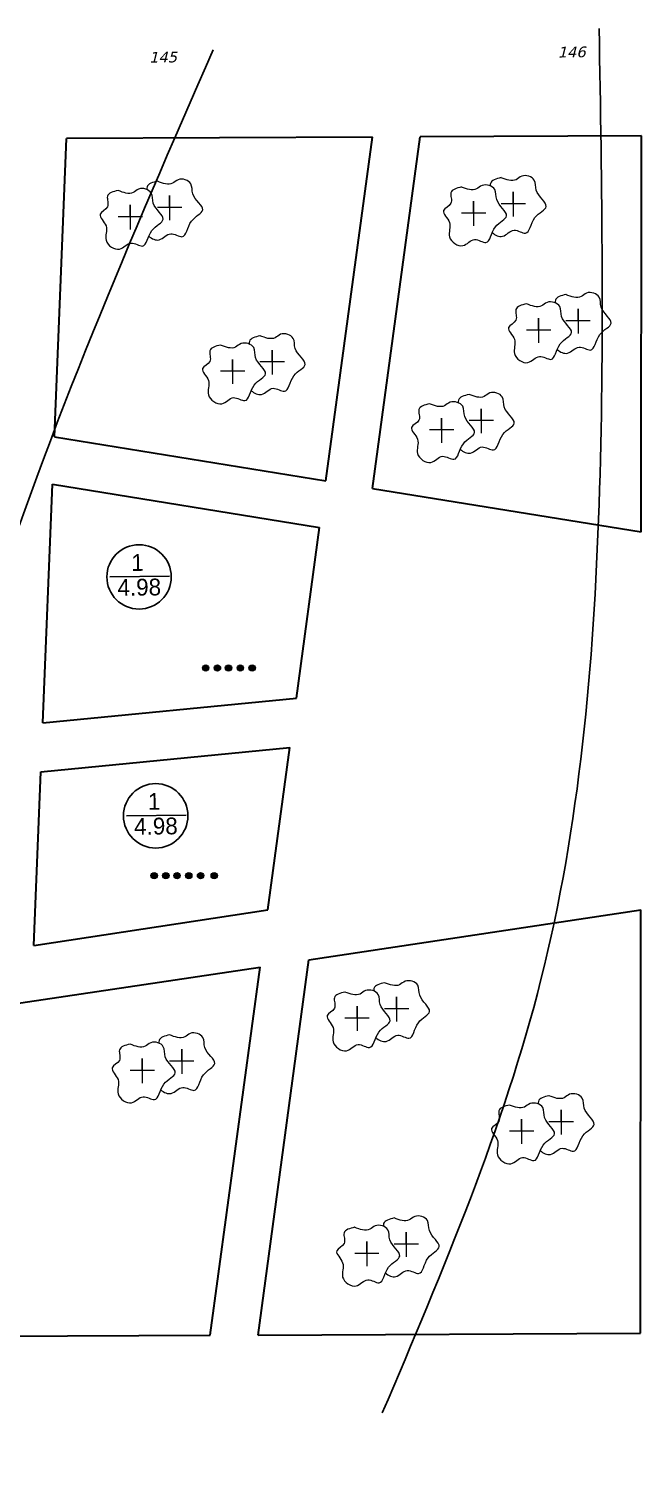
# Model space of a CAD drawing. Header units: millimetres. Extents: x -710977 to 10671, y -929782 to 89628.
# Drawn here: x 1940.46 to 1953.31, y 861.64 to 891.67 of the extents above; entities that cross this region are included whole.
import ezdxf

# ---------------------------------------------------------------- set-up
doc = ezdxf.new("R2010")
doc.units = ezdxf.units.MM
doc.header["$LTSCALE"] = 0.4
doc.layers.add('Площади', color=7, linetype='Continuous')
doc.layers.add('Тонкая', color=82, linetype='Continuous', lineweight=20)
doc.styles.add('style1', font='verdana.ttf', dxfattribs={"oblique": 15})

msp = doc.modelspace()

# ---------------------------------------------------------------- hatches: boundary and pattern name
at = {"layer": 'Тонкая', "ltscale": 10}
for points in [[(1944.237, 878.261, 1), (1944.103, 878.261, 1)], [(1944.482, 878.261, 1), (1944.348, 878.261, 1)], [(1944.715, 878.261, 1), (1944.581, 878.261, 1)], [(1944.963, 878.261, 1), (1944.829, 878.261, 1)], [(1945.211, 878.261, 1), (1945.077, 878.261, 1)], [(1943.156, 873.906, 1), (1943.022, 873.906, 1)], [(1943.401, 873.906, 1), (1943.267, 873.906, 1)], [(1943.635, 873.906, 1), (1943.5, 873.906, 1)], [(1943.882, 873.906, 1), (1943.748, 873.906, 1)], [(1944.13, 873.906, 1), (1943.996, 873.906, 1)], [(1944.416, 873.906, 1), (1944.282, 873.906, 1)]]:
    msp.add_hatch(color=0, dxfattribs=at).paths.add_polyline_path(points)

# ---------------------------------------------------------------- linework, layer by layer
at = {"color": 0, "lineweight": 30}
for p, q in [((1940.996, 883.11), (1941.25, 889.362)), ((1947.666, 889.392), (1941.25, 889.362)), ((1946.691, 882.187), (1947.666, 889.392)), ((1947.669, 882.028), (1948.666, 889.397)), ((1953.306, 889.419), (1948.666, 889.397)), ((1953.301, 881.115), (1953.306, 889.419)), ((1940.996, 883.11), (1946.691, 882.187)), ((1940.753, 877.111), (1940.956, 882.116)), ((1940.956, 882.116), (1946.558, 881.208)), ((1947.669, 882.028), (1953.301, 881.115)), ((1946.075, 877.631), (1946.558, 881.208)), ((1940.753, 877.111), (1946.075, 877.631)), ((1940.711, 876.085), (1945.934, 876.595)), ((1945.474, 873.189), (1945.934, 876.595)), ((1940.564, 872.444), (1940.711, 876.085)), ((1940.564, 872.444), (1945.474, 873.189)), ((1946.332, 872.143), (1953.296, 873.188)), ((1953.291, 864.31), (1953.296, 873.188)), ((1935.247, 870.48), (1945.311, 871.99)), ((1944.267, 864.268), (1945.311, 871.99)), ((1945.267, 864.273), (1946.332, 872.143)), ((1936.092, 864.231), (1944.267, 864.268)), ((1945.267, 864.273), (1953.291, 864.31))]:
    msp.add_line(p, q, dxfattribs=at)
at = {"color": 241, "lineweight": 25}
for p, q in [((1943.411, 880.186), (1942.16, 880.172)), ((1943.76, 875.176), (1942.509, 875.162))]:
    msp.add_line(p, q, dxfattribs=at)
for centre in [(1942.772, 880.171), (1943.121, 875.161)]:
    msp.add_circle(centre, 0.675, dxfattribs=at)
at = {"ltscale": 0.5}
for points in [[(1947.874, 862.642), (1951.201, 871.726), (1952.42, 881.697), (1952.42, 891.668)], [(1944.326, 891.225), (1939.558, 879.149), (1938.116, 867.96), (1940.223, 861.645)]]:
    msp.add_spline(points, degree=3, dxfattribs=at)
at = {"layer": 'Тонкая', "color": 6}
for p, q in [((1943.414, 888.17), (1943.414, 887.654)), ((1943.414, 887.926), (1943.414, 888.17)), ((1950.617, 888.244), (1950.617, 887.728)), ((1950.617, 888), (1950.617, 888.244)), ((1942.585, 887.731), (1942.585, 887.975)), ((1942.585, 887.975), (1942.585, 887.458)), ((1949.787, 887.805), (1949.787, 888.049)), ((1949.787, 888.049), (1949.787, 887.532)), ((1951.979, 885.793), (1951.979, 885.277)), ((1951.979, 885.55), (1951.979, 885.793)), ((1951.15, 885.354), (1951.15, 885.598)), ((1951.15, 885.598), (1951.15, 885.081)), ((1945.562, 884.929), (1945.562, 884.412)), ((1945.562, 884.685), (1945.562, 884.929)), ((1944.732, 884.489), (1944.732, 884.733)), ((1944.732, 884.733), (1944.732, 884.217)), ((1949.946, 883.699), (1949.946, 883.182)), ((1949.946, 883.455), (1949.946, 883.699)), ((1949.117, 883.259), (1949.117, 883.503)), ((1949.117, 883.503), (1949.117, 882.986)), ((1948.174, 871.363), (1948.174, 870.846)), ((1948.174, 871.119), (1948.174, 871.363)), ((1947.344, 870.923), (1947.344, 871.167)), ((1947.344, 871.167), (1947.344, 870.65)), ((1943.667, 870.269), (1943.667, 869.752)), ((1943.667, 870.025), (1943.667, 870.269)), ((1942.837, 869.829), (1942.837, 870.073)), ((1942.837, 870.073), (1942.837, 869.557)), ((1951.623, 868.992), (1951.623, 868.476)), ((1951.623, 868.749), (1951.623, 868.992)), ((1950.793, 868.553), (1950.793, 868.797)), ((1950.793, 868.797), (1950.793, 868.28)), ((1947.547, 865.99), (1947.547, 866.234)), ((1947.547, 866.234), (1947.547, 865.717)), ((1948.377, 866.43), (1948.377, 865.913)), ((1948.377, 866.186), (1948.377, 866.43))]:
    msp.add_line(p, q, dxfattribs=at)
at = {"layer": 'Тонкая', "color": 0, "ltscale": 10}
for centre in [(1944.17, 878.261), (1944.415, 878.261), (1944.648, 878.261), (1944.896, 878.261), (1945.144, 878.261), (1943.089, 873.906), (1943.334, 873.906), (1943.568, 873.906), (1943.815, 873.906), (1944.063, 873.906), (1944.349, 873.906)]:
    msp.add_circle(centre, 0.0671, dxfattribs=at)
at = {"layer": 'Тонкая', "color": 6}
for points, knots in [([(1943.161, 888.469), (1943.06, 888.444), (1942.934, 888.413), (1942.935, 888.314), (1942.937, 888.294)], [0, 0, 0, 0, 1.262402, 1.560192, 1.560192, 1.560192, 1.560192]), ([(1942.978, 887.317), (1943.037, 887.26), (1943.228, 887.178), (1943.406, 887.453), (1943.761, 887.189), (1943.787, 887.677), (1944.268, 887.857), (1943.846, 888.132), (1943.913, 888.459), (1943.618, 888.555), (1943.436, 888.363), (1943.274, 888.425), (1943.16, 888.468)], [6.944619, 6.944619, 6.944619, 6.944619, 8.03269, 9.411569, 10.630729, 12.536176, 14.205759, 16.193586, 17.263532, 18.649545, 19.337974, 20.933137, 20.933137, 20.933137, 20.933137]), ([(1950.364, 888.544), (1950.262, 888.518), (1950.137, 888.487), (1950.138, 888.388), (1950.14, 888.368)], [0, 0, 0, 0, 1.262402, 1.560192, 1.560192, 1.560192, 1.560192]), ([(1950.18, 887.391), (1950.24, 887.335), (1950.431, 887.252), (1950.608, 887.527), (1950.963, 887.263), (1950.99, 887.751), (1951.471, 887.931), (1951.049, 888.206), (1951.116, 888.533), (1950.821, 888.629), (1950.639, 888.437), (1950.476, 888.499), (1950.363, 888.542)], [6.944619, 6.944619, 6.944619, 6.944619, 8.03269, 9.411569, 10.630729, 12.536176, 14.205759, 16.193586, 17.263532, 18.649545, 19.337974, 20.933137, 20.933137, 20.933137, 20.933137]), ([(1951.726, 886.093), (1951.625, 886.067), (1951.499, 886.036), (1951.5, 885.937), (1951.502, 885.917)], [0, 0, 0, 0, 1.262402, 1.560192, 1.560192, 1.560192, 1.560192]), ([(1951.543, 884.941), (1951.602, 884.884), (1951.793, 884.801), (1951.971, 885.076), (1952.326, 884.812), (1952.352, 885.3), (1952.833, 885.48), (1952.411, 885.756), (1952.478, 886.082), (1952.183, 886.178), (1952.001, 885.986), (1951.839, 886.048), (1951.725, 886.091)], [6.944619, 6.944619, 6.944619, 6.944619, 8.03269, 9.411569, 10.630729, 12.536176, 14.205759, 16.193586, 17.263532, 18.649545, 19.337974, 20.933137, 20.933137, 20.933137, 20.933137]), ([(1945.309, 885.228), (1945.207, 885.203), (1945.082, 885.171), (1945.083, 885.073), (1945.085, 885.053)], [0, 0, 0, 0, 1.262402, 1.560192, 1.560192, 1.560192, 1.560192]), ([(1945.125, 884.076), (1945.185, 884.019), (1945.376, 883.937), (1945.553, 884.211), (1945.908, 883.948), (1945.935, 884.435), (1946.416, 884.616), (1945.993, 884.891), (1946.061, 885.217), (1945.766, 885.313), (1945.584, 885.122), (1945.421, 885.184), (1945.308, 885.227)], [6.944619, 6.944619, 6.944619, 6.944619, 8.03269, 9.411569, 10.630729, 12.536176, 14.205759, 16.193586, 17.263532, 18.649545, 19.337974, 20.933137, 20.933137, 20.933137, 20.933137]), ([(1949.693, 883.998), (1949.592, 883.972), (1949.466, 883.941), (1949.467, 883.843), (1949.469, 883.823)], [0, 0, 0, 0, 1.262402, 1.560192, 1.560192, 1.560192, 1.560192]), ([(1949.51, 882.846), (1949.569, 882.789), (1949.76, 882.706), (1949.938, 882.981), (1950.293, 882.717), (1950.319, 883.205), (1950.801, 883.386), (1950.378, 883.661), (1950.446, 883.987), (1950.15, 884.083), (1949.968, 883.891), (1949.806, 883.953), (1949.692, 883.997)], [6.944619, 6.944619, 6.944619, 6.944619, 8.03269, 9.411569, 10.630729, 12.536176, 14.205759, 16.193586, 17.263532, 18.649545, 19.337974, 20.933137, 20.933137, 20.933137, 20.933137]), ([(1947.921, 871.662), (1947.82, 871.636), (1947.694, 871.605), (1947.695, 871.507), (1947.697, 871.487)], [0, 0, 0, 0, 1.262402, 1.560192, 1.560192, 1.560192, 1.560192]), ([(1947.738, 870.51), (1947.797, 870.453), (1947.988, 870.37), (1948.166, 870.645), (1948.52, 870.381), (1948.547, 870.869), (1949.028, 871.05), (1948.606, 871.325), (1948.673, 871.651), (1948.378, 871.747), (1948.196, 871.555), (1948.034, 871.617), (1947.92, 871.661)], [6.944619, 6.944619, 6.944619, 6.944619, 8.03269, 9.411569, 10.630729, 12.536176, 14.205759, 16.193586, 17.263532, 18.649545, 19.337974, 20.933137, 20.933137, 20.933137, 20.933137]), ([(1943.414, 870.568), (1943.312, 870.543), (1943.187, 870.511), (1943.187, 870.413), (1943.189, 870.393)], [0, 0, 0, 0, 1.262402, 1.560192, 1.560192, 1.560192, 1.560192]), ([(1943.23, 869.416), (1943.289, 869.359), (1943.48, 869.277), (1943.658, 869.551), (1944.013, 869.288), (1944.04, 869.775), (1944.521, 869.956), (1944.098, 870.231), (1944.166, 870.557), (1943.871, 870.653), (1943.689, 870.462), (1943.526, 870.524), (1943.413, 870.567)], [6.944619, 6.944619, 6.944619, 6.944619, 8.03269, 9.411569, 10.630729, 12.536176, 14.205759, 16.193586, 17.263532, 18.649545, 19.337974, 20.933137, 20.933137, 20.933137, 20.933137]), ([(1951.37, 869.292), (1951.268, 869.266), (1951.143, 869.235), (1951.144, 869.136), (1951.146, 869.116)], [0, 0, 0, 0, 1.262402, 1.560192, 1.560192, 1.560192, 1.560192]), ([(1951.186, 868.14), (1951.246, 868.083), (1951.437, 868), (1951.614, 868.275), (1951.969, 868.011), (1951.996, 868.499), (1952.477, 868.679), (1952.055, 868.955), (1952.122, 869.281), (1951.827, 869.377), (1951.645, 869.185), (1951.482, 869.247), (1951.369, 869.29)], [6.944619, 6.944619, 6.944619, 6.944619, 8.03269, 9.411569, 10.630729, 12.536176, 14.205759, 16.193586, 17.263532, 18.649545, 19.337974, 20.933137, 20.933137, 20.933137, 20.933137]), ([(1947.94, 865.577), (1948, 865.52), (1948.19, 865.437), (1948.368, 865.712), (1948.723, 865.448), (1948.75, 865.936), (1949.231, 866.117), (1948.808, 866.392), (1948.876, 866.718), (1948.581, 866.814), (1948.399, 866.622), (1948.236, 866.684), (1948.123, 866.728)], [6.944619, 6.944619, 6.944619, 6.944619, 8.03269, 9.411569, 10.630729, 12.536176, 14.205759, 16.193586, 17.263532, 18.649545, 19.337974, 20.933137, 20.933137, 20.933137, 20.933137]), ([(1948.124, 866.729), (1948.022, 866.703), (1947.897, 866.672), (1947.897, 866.574), (1947.899, 866.554)], [0, 0, 0, 0, 1.262402, 1.560192, 1.560192, 1.560192, 1.560192])]:
    msp.add_open_spline(points, degree=3, knots=knots, dxfattribs=at)
for points in [[(1949.535, 888.348), (1949.312, 888.228), (1949.312, 888.006), (1949.159, 887.853), (1949.282, 887.604), (1949.282, 887.304), (1949.565, 887.118), (1949.809, 887.246), (1950.045, 887.184), (1950.244, 887.509), (1950.48, 887.745), (1950.272, 888.084), (1950.231, 888.294), (1949.967, 888.378), (1949.85, 888.306), (1949.533, 888.347)], [(1942.332, 888.274), (1942.11, 888.154), (1942.11, 887.932), (1941.957, 887.779), (1942.08, 887.53), (1942.08, 887.23), (1942.362, 887.044), (1942.606, 887.172), (1942.842, 887.11), (1943.041, 887.435), (1943.277, 887.671), (1943.069, 888.01), (1943.028, 888.22), (1942.764, 888.304), (1942.647, 888.231), (1942.331, 888.273)], [(1943.16, 887.926), (1943.671, 887.926)], [(1949.534, 887.805), (1950.044, 887.805)], [(1950.363, 888), (1950.874, 888)], [(1942.331, 887.731), (1942.841, 887.731)], [(1950.897, 885.897), (1950.675, 885.777), (1950.675, 885.555), (1950.522, 885.402), (1950.645, 885.153), (1950.645, 884.853), (1950.927, 884.667), (1951.171, 884.795), (1951.407, 884.733), (1951.606, 885.058), (1951.842, 885.294), (1951.634, 885.633), (1951.593, 885.843), (1951.329, 885.927), (1951.212, 885.855), (1950.896, 885.896)], [(1951.725, 885.55), (1952.236, 885.55)], [(1950.896, 885.354), (1951.406, 885.354)], [(1944.48, 885.033), (1944.257, 884.913), (1944.257, 884.691), (1944.104, 884.538), (1944.227, 884.289), (1944.227, 883.989), (1944.51, 883.803), (1944.754, 883.93), (1944.99, 883.869), (1945.189, 884.194), (1945.425, 884.43), (1945.217, 884.769), (1945.176, 884.979), (1944.912, 885.063), (1944.795, 884.99), (1944.478, 885.031)], [(1945.308, 884.685), (1945.819, 884.685)], [(1944.479, 884.489), (1944.989, 884.489)], [(1948.864, 883.802), (1948.642, 883.682), (1948.642, 883.46), (1948.489, 883.307), (1948.612, 883.058), (1948.612, 882.758), (1948.894, 882.572), (1949.138, 882.7), (1949.374, 882.638), (1949.573, 882.963), (1949.809, 883.199), (1949.602, 883.538), (1949.56, 883.748), (1949.296, 883.832), (1949.179, 883.76), (1948.863, 883.801)], [(1949.693, 883.455), (1950.203, 883.455)], [(1948.863, 883.259), (1949.374, 883.259)], [(1947.092, 871.466), (1946.87, 871.346), (1946.87, 871.124), (1946.717, 870.971), (1946.84, 870.722), (1946.84, 870.422), (1947.122, 870.236), (1947.366, 870.364), (1947.602, 870.302), (1947.801, 870.627), (1948.037, 870.863), (1947.829, 871.202), (1947.788, 871.412), (1947.524, 871.496), (1947.407, 871.424), (1947.091, 871.465)], [(1947.92, 871.119), (1948.431, 871.119)], [(1947.091, 870.923), (1947.601, 870.923)], [(1942.584, 870.373), (1942.362, 870.253), (1942.362, 870.031), (1942.209, 869.878), (1942.332, 869.629), (1942.332, 869.329), (1942.614, 869.143), (1942.859, 869.27), (1943.095, 869.209), (1943.294, 869.534), (1943.53, 869.77), (1943.322, 870.109), (1943.281, 870.319), (1943.017, 870.403), (1942.9, 870.33), (1942.583, 870.371)], [(1942.583, 869.829), (1943.094, 869.829)], [(1943.413, 870.025), (1943.923, 870.025)], [(1950.541, 869.096), (1950.318, 868.976), (1950.318, 868.754), (1950.165, 868.601), (1950.288, 868.352), (1950.288, 868.052), (1950.571, 867.866), (1950.815, 867.994), (1951.051, 867.932), (1951.25, 868.257), (1951.486, 868.493), (1951.278, 868.832), (1951.237, 869.042), (1950.973, 869.126), (1950.856, 869.054), (1950.539, 869.095)], [(1951.369, 868.749), (1951.88, 868.749)], [(1950.54, 868.553), (1951.05, 868.553)], [(1947.294, 866.533), (1947.072, 866.413), (1947.072, 866.191), (1946.919, 866.038), (1947.042, 865.789), (1947.042, 865.489), (1947.324, 865.303), (1947.569, 865.431), (1947.805, 865.369), (1948.004, 865.694), (1948.24, 865.93), (1948.032, 866.269), (1947.991, 866.479), (1947.727, 866.563), (1947.61, 866.491), (1947.293, 866.532)], [(1948.123, 866.186), (1948.634, 866.186)], [(1947.294, 865.99), (1947.804, 865.99)]]:
    msp.add_spline(points, degree=3, dxfattribs=at)

# ---------------------------------------------------------------- texts
at = {"color": 2, "ltscale": 0.5, "attachment_point": 1, "rotation": 0.6366}
for s, width, insert, char_height in [('1', 1.00299, (1942.607, 880.648), 0.352), ('4.98', 1.70286, (1942.317, 880.126), 0.3518), ('1', 1.00299, (1942.956, 875.638), 0.352), ('4.98', 1.70286, (1942.666, 875.116), 0.3518)]:
    msp.add_mtext_dynamic_manual_height_columns(s, width=width, gutter_width=3.518, heights=[0], dxfattribs=dict(at, insert=insert, char_height=char_height))
at = {"layer": 'Площади', "color": 0, "lineweight": 30, "style": 'style1', "oblique": 15}
for s, p in [('145', (1942.982, 890.955)), ('146', (1951.551, 891.062))]:
    msp.add_text(s, height=0.224, rotation=0.7104, dxfattribs=at).set_placement(p)

doc.saveas('drawing.dxf')
